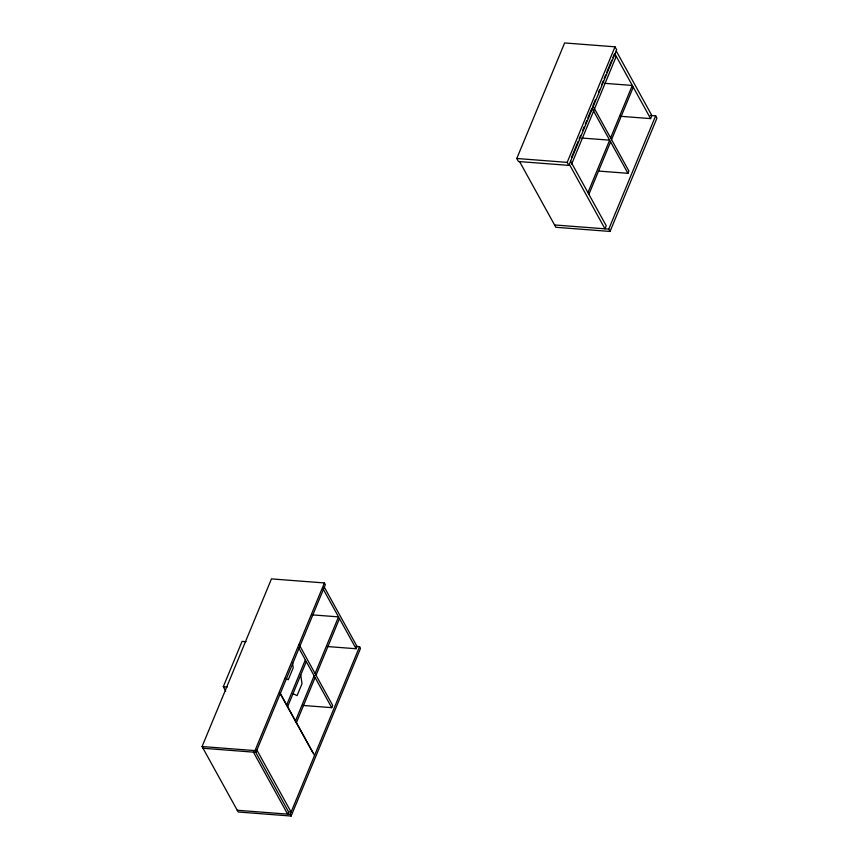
<?xml version="1.0" encoding="UTF-8"?>
<svg xmlns="http://www.w3.org/2000/svg" width="859" height="859" viewBox="0 0 859 859"><rect width="100%" height="100%" fill="white"/><g stroke="black" fill="none" stroke-linecap="round" stroke-linejoin="round"><path stroke-width="1.29" d="M225.713 691.076L223.297 686.706L242.055 641.394L246.018 641.705M355.605 646.365L359.567 646.666L360.522 648.395L291.115 816.05L238.19 811.991L202.069 746.546L271.465 578.891L324.401 582.95L325.346 584.678L255.95 752.334L203.014 748.264M255.95 752.334L254.994 750.605L324.401 582.95M286.595 705.175L305.342 659.862M287.54 706.893L306.298 661.58M516.785 158.496L564.621 42.95L615.023 46.816L616.687 49.833L568.862 165.379L518.449 161.513L516.785 158.496L567.198 162.372L568.862 165.379M295.389 721.098L314.136 675.786M315.081 673.52L338.521 616.88L312 614.851M296.334 722.827L315.092 677.515M316.026 675.249L339.477 618.609M255.649 752.216L288.581 811.873L287.647 814.139L253.426 752.14M302.54 705.411L331.724 707.655L332.669 705.389L299.093 644.561M326.925 646.505L356.109 648.738L357.054 646.473L324.122 586.826M291.115 816.05L290.17 814.332L359.567 646.666M567.198 162.372L615.023 46.816M571.493 157.444L578.118 141.434M579.138 138.965L580.673 135.271M582.713 130.343L584.238 126.649M585.258 124.19L586.794 120.496M587.814 118.027L591.894 108.18M592.914 105.711L595.459 99.558M598.519 92.16L599.539 89.701M601.579 84.773L603.104 81.079M604.124 78.609L605.659 74.916M606.679 72.457L611.78 60.141M612.8 57.671L614.325 53.977M571.632 164.155L615.989 56.995L614.883 54.987M587.943 192.62L609.654 140.167L581.801 138.031M610.599 137.902L632.31 85.449L604.446 83.312M588.898 194.338L610.609 141.896M611.544 139.63L633.255 87.178M598.766 171.081L627.95 173.314L628.895 171.048L593.247 106.473M620.091 116.266L650.607 118.606L651.874 115.546L616.225 50.971M519.566 161.556L555.848 227.281L610.04 231.447L608.763 229.117L655.653 115.836L650.37 115.428M610.04 231.447L656.931 118.155L655.653 115.836M554.57 224.961L608.763 229.117M223.297 686.706L227.259 687.017M202.069 746.546L254.994 750.605M288.581 811.873L291.104 812.066L256.884 750.068M237.234 810.262L290.17 814.332M285.231 678.245L288.291 679.705L293.209 667.808L292.5 662.794M293.016 693.685L297.085 695.629L302.003 683.743L300.757 674.97M614.958 54.02L650.607 118.606M592.302 108.739L627.95 173.314M570.591 161.191L606.239 225.767L604.983 228.827L569.324 164.252M323.177 589.091L356.109 648.738M298.707 647.836L331.724 707.655M280.335 693.428L314.555 755.426M279.959 693.149L312.966 752.967"/></g></svg>
